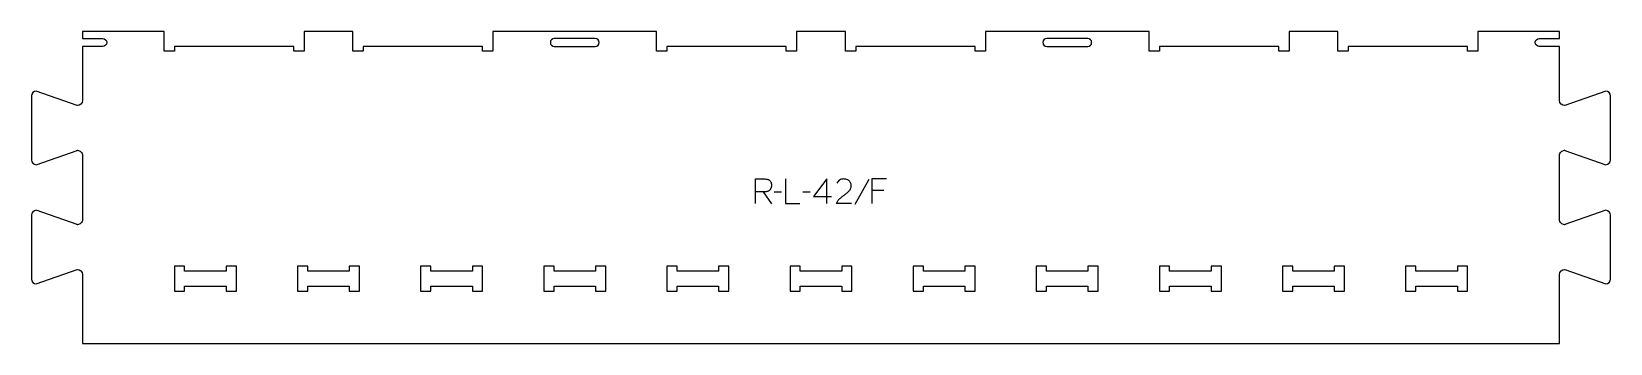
# Model space of a CAD drawing. Extents: x 0 to 1924, y 0 to 380.
import ezdxf

# ---------------------------------------------------------------- set-up
doc = ezdxf.new("R2010")
doc.units = 0
for name, color, linetype in [('1_ANYTOOL_1MMDEEP_LABELS_S', 2, 'CONTINUOUS'), ('3_ANYTOOL_CUTTHROUGH_INSID', 4, 'CONTINUOUS'), ('4_ANYTOOL_CUTTHROUGH_OUTSI', 5, 'CONTINUOUS')]:
    doc.layers.add(name, color=color, linetype=linetype)

msp = doc.modelspace()

# ---------------------------------------------------------------- linework, layer by layer
at = {"layer": '1_ANYTOOL_1MMDEEP_LABELS_S'}
for p, q in [((1020.142857, 199.627054), (1002.957143, 168.855626)), ((891.1, 184.54134), (901.557143, 170.055626)), ((913.557143, 183.984197), (904.771429, 183.898483)), ((948.442857, 183.984197), (939.657143, 183.898483)), ((952.728571, 178.755626), (974.5, 178.755626)), ((1038.228571, 186.127054), (1023.742857, 186.127054))]:
    msp.add_line(p, q, dxfattribs=at)
for points in [[(882.1, 170.098483), (882.1, 200.098483), (893.457143, 200.098483, -0.030274), (895.222956, 199.991467, -0.049), (896.944643, 199.608304, -0.050774), (898.277166, 199.015848, -0.06445), (899.435714, 198.137768, -0.0646), (900.325626, 197.001737, -0.052254), (900.930357, 195.686876, -0.050381), (901.319493, 193.994327, -0.031337), (901.428571, 192.255626, -0.040022), (901.318411, 190.881569, -0.042626), (900.983929, 189.544911, -0.04247), (900.415244, 188.255192, -0.036572), (899.65, 187.069911, -0.051097), (898.708222, 186.055956, -0.061981), (897.566071, 185.280626, -0.061813), (896.257069, 184.804126, -0.049309), (894.871429, 184.627054, -0.003273), (894.003778, 184.589363, -0.003121), (893.135714, 184.562768, -0.003882), (892.117933, 184.545849, -0.002215), (891.1, 184.54134), (882.142857, 184.54134)], [(998.928571, 170.14134), (980.628571, 170.184197, -0.034491), (981.29135, 171.931529, -0.037732), (982.198214, 173.564554, -0.037744), (983.337509, 175.03919, -0.03482), (984.678571, 176.334197, -0.00859), (987.637796, 178.73278, -0.008791), (990.678571, 181.027054, 0.020588), (993.49786, 183.260497, 0.025206), (996.1, 185.74134, 0.046908), (997.120595, 187.042582, 0.051091), (997.867857, 188.51634, 0.050722), (998.31659, 190.164514, 0.041139), (998.457143, 191.869911, 0.039396), (998.314498, 193.677497, 0.058519), (997.825, 195.41634, 0.060358), (997.034442, 196.823456, 0.061397), (995.928571, 197.998483, 0.048006), (994.572614, 198.920442, 0.045901), (993.067857, 199.573483, 0.045216), (991.327796, 199.976042, 0.034258), (989.542857, 200.098483, 0.055622), (986.908287, 199.804496, 0.079896), (984.464286, 198.823483, 0.080617), (982.494898, 197.157783, 0.060287), (981.057143, 194.998483)]]:
    msp.add_lwpolyline(points, format="xyb", dxfattribs=at)
for points in [[(918.7, 200.098483), (918.7, 170.098483), (935.8, 170.098483)], [(968.714286, 170.098483), (968.757143, 200.14134), (952.728571, 178.755626)], [(1041.4, 200.098483), (1023.742857, 200.098483), (1023.742857, 170.098483)]]:
    msp.add_lwpolyline(points, dxfattribs=at)
at = {"layer": '3_ANYTOOL_CUTTHROUGH_INSID'}
for points in [[(686.75, 371), (636.75, 371, 1), (636.75, 361.5), (686.75, 361.5, 1)], [(1286.75, 371), (1236.75, 371, 1), (1236.75, 361.5), (1286.75, 361.5, 1)]]:
    msp.add_lwpolyline(points, format="xyb", close=True, dxfattribs=at)
for points in [[(211.75, 69.5), (237, 69.5), (237, 63.5), (249.5, 63.5), (249.5, 94), (237, 94), (237, 88), (186.5, 88), (186.5, 94), (174, 94), (174, 63.5), (186.5, 63.5), (186.5, 69.5)], [(387, 88), (336.5, 88), (336.5, 94), (324, 94), (324, 63.5), (336.5, 63.5), (336.5, 69.5), (387, 69.5), (387, 63.5), (399.5, 63.5), (399.5, 94), (387, 94)], [(511.75, 88), (486.5, 88), (486.5, 94), (474, 94), (474, 63.75), (474, 63.5), (486.5, 63.5), (486.5, 69.5), (537, 69.5), (537, 63.5), (549.5, 63.5), (549.5, 94), (537, 94), (537, 88)], [(636.5, 88), (636.5, 94), (624, 94), (624, 63.5), (636.5, 63.5), (636.5, 69.5), (687, 69.5), (687, 63.5), (699.5, 63.5), (699.5, 94), (687, 94), (687, 88)], [(811.75, 69.5), (837, 69.5), (837, 63.5), (849.5, 63.5), (849.5, 94), (837, 94), (837, 88), (786.5, 88), (786.5, 94), (774, 94), (774, 63.5), (786.5, 63.5), (786.5, 69.5)], [(987, 88), (936.5, 88), (936.5, 94), (924, 94), (924, 63.5), (936.5, 63.5), (936.5, 69.5), (987, 69.5), (987, 63.5), (999.5, 63.5), (999.5, 94), (987, 94)], [(1111.75, 88), (1086.5, 88), (1086.5, 94), (1074, 94), (1074, 63.75), (1074, 63.5), (1086.5, 63.5), (1086.5, 69.5), (1137, 69.5), (1137, 63.5), (1149.5, 63.5), (1149.5, 94), (1137, 94), (1137, 88)], [(1236.5, 88), (1236.5, 94), (1224, 94), (1224, 63.5), (1236.5, 63.5), (1236.5, 69.5), (1287, 69.5), (1287, 63.5), (1299.5, 63.5), (1299.5, 94), (1287, 94), (1287, 88)], [(1411.75, 88), (1386.5, 88), (1386.5, 94), (1374, 94), (1374, 63.5), (1386.5, 63.5), (1386.5, 69.5), (1437, 69.5), (1437, 63.5), (1449.5, 63.5), (1449.5, 94), (1437, 94), (1437, 88)], [(1587, 88), (1536.5, 88), (1536.5, 94), (1524, 94), (1524, 63.5), (1536.5, 63.5), (1536.5, 69.5), (1587, 69.5), (1587, 63.5), (1599.5, 63.5), (1599.5, 94), (1587, 94)], [(1711.75, 88), (1686.5, 88), (1686.5, 94), (1674, 94), (1674, 63.75), (1674, 63.5), (1686.5, 63.5), (1686.5, 69.5), (1737, 69.5), (1737, 63.5), (1749.5, 63.5), (1749.5, 94), (1737, 94), (1737, 88)]]:
    msp.add_lwpolyline(points, close=True, dxfattribs=at)
at = {"layer": '4_ANYTOOL_CUTTHROUGH_OUTSI'}
msp.add_lwpolyline([(404, 361.5), (404, 355.75, -0.414214), (403.75, 355.5), (391.75, 355.5, -0.414214), (391.5, 355.75), (391.5, 379.5), (332, 379.5), (332, 355.75, -0.414214), (331.75, 355.5), (319.75, 355.5, -0.414214), (319.5, 355.75), (319.5, 361.5), (211.75, 361.5), (174, 361.5), (174, 355.75, -0.414214), (173.75, 355.5), (161.75, 355.5, -0.414214), (161.5, 355.75), (161.5, 379.5), (62, 379.5), (62, 371), (86.75, 371, -1), (86.75, 361.5), (61.999999, 361.5), (61.999727, 295.691889, -0.411451), (55.75, 289.499719, -0.084369), (55.667412, 289.513754), (5.707953, 306.999706, 0.412073), (0, 301.249859), (0, 223.249859, 0.412073), (5.707953, 217.500013), (55.667412, 234.985964, -0.084369), (55.75, 235, -0.414214), (62, 228.75), (62, 150.75, -0.414214), (55.75, 144.5, -0.084369), (55.667412, 144.514036), (5.707953, 161.999987, 0.412073), (0, 156.250141), (0, 78.250141, 0.412073), (5.707953, 72.500294), (55.667412, 89.986246, -0.084369), (55.75, 90.000281, -0.411451), (61.999727, 83.808111), (61.999999, 0), (511.75, 0), (1111.75, 0), (1411.75, 0), (1711.75, 0), (1861.500001, 0), (1861.500273, 83.808111, -0.411451), (1867.75, 90.000281, -0.084369), (1867.832588, 89.986246), (1917.792048, 72.500294, 0.412073), (1923.5, 78.250141), (1923.5, 156.250141, 0.412073), (1917.792048, 161.999987), (1867.832588, 144.514036, -0.084369), (1867.75, 144.5, -0.414214), (1861.5, 150.75), (1861.5, 228.75, -0.414214), (1867.75, 235, -0.084369), (1867.832588, 234.985964), (1917.792048, 217.500013, 0.412073), (1923.5, 223.249859), (1923.5, 301.249859, 0.412073), (1917.792048, 306.999706), (1867.832588, 289.513754, -0.084369), (1867.75, 289.499719, -0.411451), (1861.500273, 295.691889), (1861.500001, 361.5), (1836.75, 361.5, -1), (1836.75, 371), (1861.5, 371), (1861.5, 379.5), (1762, 379.5), (1762, 355.75, -0.414214), (1761.75, 355.5), (1749.75, 355.5, -0.414214), (1749.5, 355.75), (1749.5, 361.5), (1604, 361.5), (1604, 355.75, -0.414214), (1603.75, 355.5), (1591.75, 355.5, -0.414214), (1591.5, 355.75), (1591.5, 379.5), (1532, 379.5), (1532, 355.75, -0.414214), (1531.75, 355.5), (1519.75, 355.5, -0.414214), (1519.5, 355.75), (1519.5, 361.5), (1411.75, 361.5), (1374, 361.5), (1374, 355.75, -0.414214), (1373.75, 355.5), (1361.75, 355.5, -0.414214), (1361.5, 355.75), (1361.5, 379.5), (1162, 379.5), (1162, 355.75, -0.414214), (1161.75, 355.5), (1149.75, 355.5, -0.414214), (1149.5, 355.75), (1149.5, 361.5), (1111.75, 361.5), (1004, 361.5), (1004, 355.75, -0.414214), (1003.75, 355.5), (991.75, 355.5, -0.414214), (991.5, 355.75), (991.5, 379.5), (932, 379.5), (932, 355.75, -0.414214), (931.75, 355.5), (919.75, 355.5, -0.414214), (919.5, 355.75), (919.5, 361.5), (811.75, 361.5), (774, 361.5), (774, 355.75, -0.414214), (773.75, 355.5), (761.75, 355.5, -0.414214), (761.5, 355.75), (761.5, 379.5), (562, 379.5), (562, 355.75, -0.414214), (561.75, 355.5), (549.75, 355.5, -0.414214), (549.5, 355.75), (549.5, 361.5), (511.75, 361.5)], format="xyb", close=True, dxfattribs=at)

doc.saveas('drawing.dxf')
